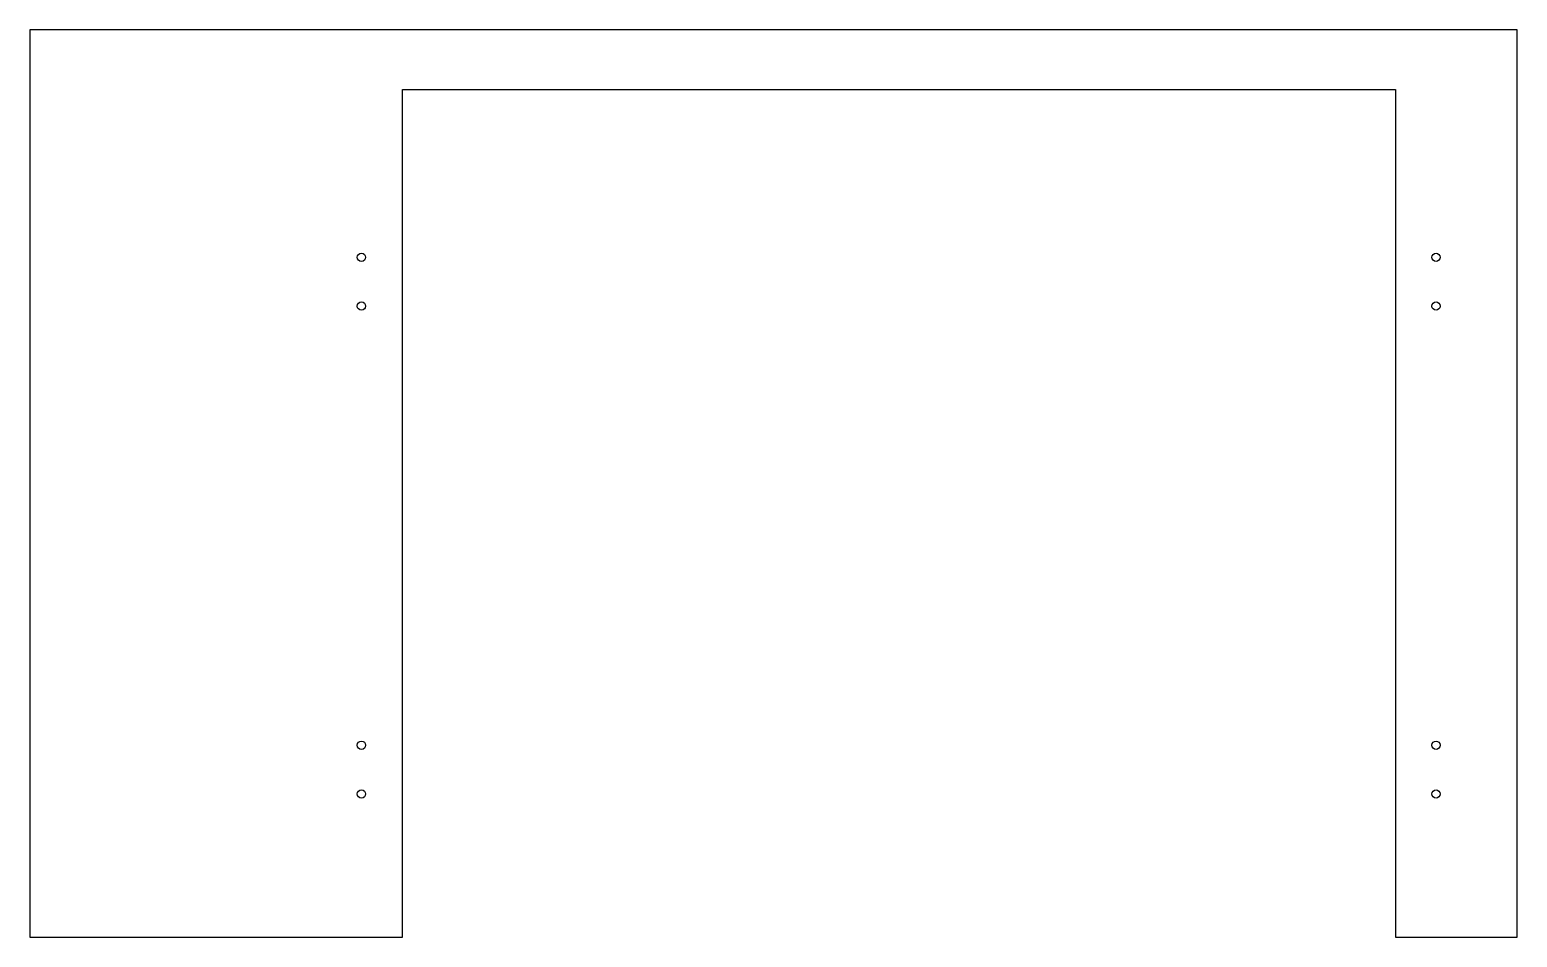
# Model space of a CAD drawing. Header units: millimetres. Extents: x -914 to 0, y 0 to 558.
import ezdxf

# ---------------------------------------------------------------- set-up
doc = ezdxf.new("R2010")
doc.units = ezdxf.units.MM
doc.layers.get('0').update_dxf_attribs({"linetype": 'CONTINUOUS'})

msp = doc.modelspace()

# ---------------------------------------------------------------- linework, layer by layer
msp.add_lwpolyline([(0, 558), (-914.4, 558), (-914.4, 0), (-685.28, 0), (-685.28, 521.23), (-74.94, 521.23), (-74.94, 0), (0, 0)], close=True)
for centre in [(-710.48, 418.07), (-49.93, 418.07), (-710.48, 388.1), (-49.93, 388.1), (-710.48, 118.07), (-49.93, 118.07), (-710.48, 88.1), (-49.93, 88.1)]:
    msp.add_circle(centre, 2.55)

doc.saveas('drawing.dxf')
